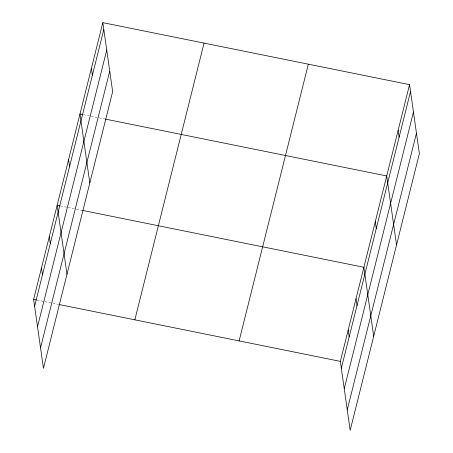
<?xml version="1.0" encoding="UTF-8"?>
<svg xmlns="http://www.w3.org/2000/svg" width="453" height="453" viewBox="0 0 453 453"><rect width="100%" height="100%" fill="white"/><g stroke="black" fill="none" stroke-linecap="round" stroke-linejoin="round"><path stroke-width="0.34" stroke-dasharray="2.27 1.7" d="M83.437 114.666L98.584 117.729M99.275 117.865L104.785 118.98M60.6 205.985L67.486 207.378M68.177 207.514L75.747 209.048M76.438 209.184L81.948 210.3M37.072 300.073L52.22 303.136M52.905 303.272L58.414 304.388"/><path stroke-width="0.68" d="M102.831 22.65L112.65 91.631L43.443 368.357L33.63 299.376L102.831 22.65L409.557 84.643L419.37 153.624L350.169 430.35L340.35 361.369L409.557 84.643M34.609 306.268L103.816 29.541M37.525 326.76L106.732 50.028M40.527 347.87L109.734 71.144M134.847 319.835L204.054 43.109M239.133 340.911L308.334 64.184M341.33 368.261L410.537 91.534M344.246 388.748L413.453 112.021M347.253 409.857L416.454 133.131M82.752 114.524L79.994 113.969L89.813 182.95M105.47 119.116L386.715 175.962L396.534 244.943M59.909 205.849L57.157 205.288L66.976 274.269M82.633 210.441L363.878 267.281L373.697 336.262M33.63 299.376L36.382 299.931M59.105 304.524L340.35 361.369M398.136 130.3L399.116 137.191M375.299 221.619L376.279 228.51M356.035 298.646L357.015 305.537M348.193 330.005L349.172 336.896M91.415 68.312L92.395 75.204M68.579 159.632L69.558 166.523M49.315 236.653L50.294 243.544M41.472 268.012L42.452 274.903"/></g></svg>
